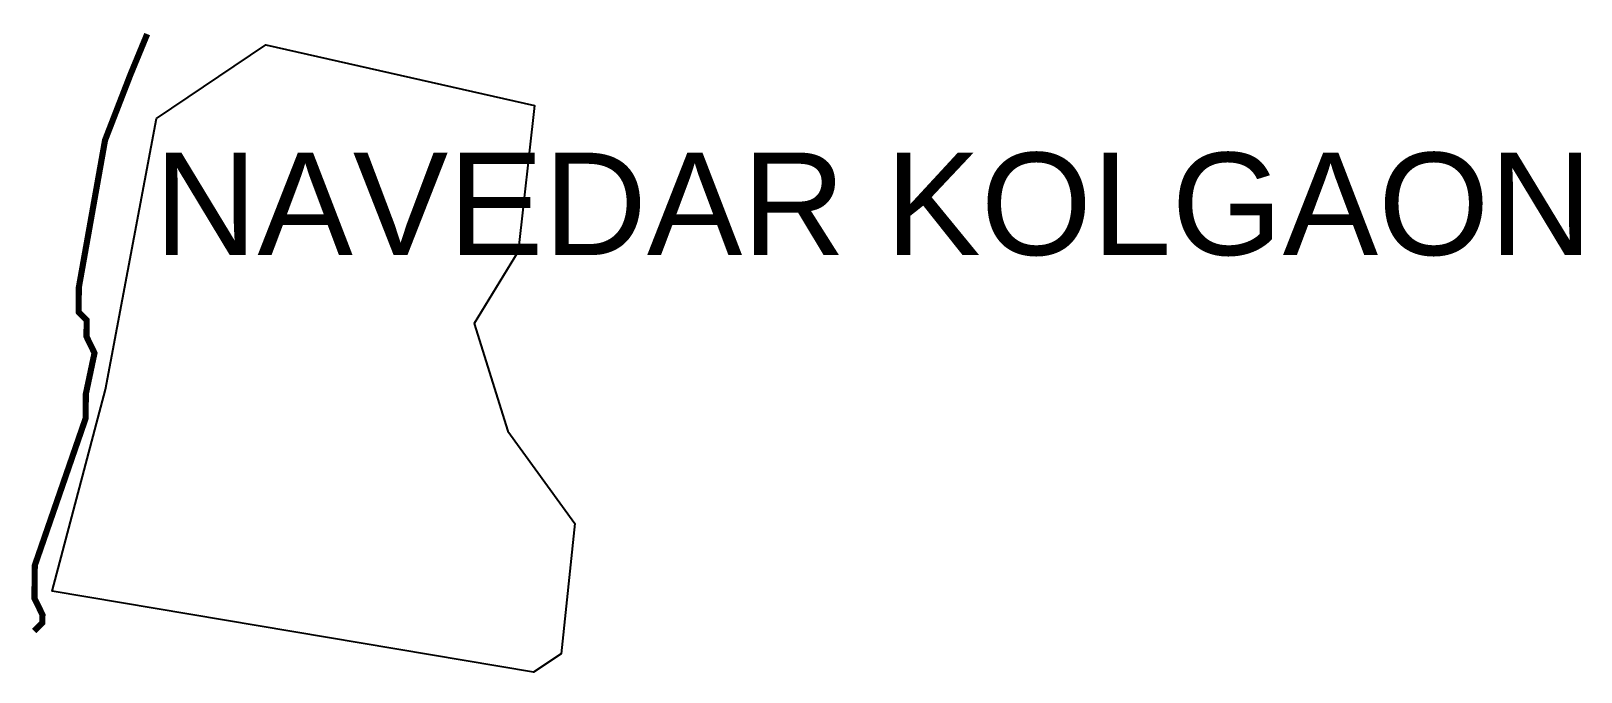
# Model space of a CAD drawing. Header units: metres. Extents: x 274928 to 275685, y 2079321 to 2079634.
import ezdxf

# ---------------------------------------------------------------- set-up
doc = ezdxf.new("R2010")
doc.units = ezdxf.units.M
for name, color, linetype in [('HIGH TIDE LINE', 6, 'Continuous'), ('village', 3, 'Continuous'), ('VILLAGE NAME', 250, 'Continuous')]:
    doc.layers.add(name, color=color, linetype=linetype)
doc.styles.get("Standard").update_dxf_attribs({"font": 'simplex.shx'})

msp = doc.modelspace()

# ---------------------------------------------------------------- linework, layer by layer
at = {"layer": 'HIGH TIDE LINE', "lineweight": 0}
msp.add_lwpolyline([(274929.66, 2079340.72, 3, 3, 0), (274933.71, 2079344.67, 3, 3, 0), (274933.75, 2079348.67, 3, 3, 0), (274929.84, 2079356.72, 3, 3, 0), (274929.89, 2079360.72, 3, 3, 0), (274929.93, 2079364.72, 3, 3, 0), (274929.97, 2079368.72, 3, 3, 0), (274930.02, 2079372.72, 3, 3, 0), (274954.82, 2079444.46, 3, 3, 0), (274954.95, 2079456.46, 3, 3, 0), (274959.17, 2079476.42, 3, 3, 0), (274955.26, 2079484.47, 3, 3, 0), (274955.35, 2079492.47, 3, 3, 0), (274951.4, 2079496.51, 3, 3, 0), (274951.53, 2079508.52, 3, 3, 0), (274955.8, 2079532.47, 3, 3, 0), (274960.06, 2079556.43, 3, 3, 0), (274964.33, 2079580.39, 3, 3, 0), (274976.68, 2079612.26, 3, 3, 0), (274984.9, 2079632.18, 3, 3, 0)], format="xyseb", dxfattribs=at)
at = {"layer": 'village', "color": 3}
msp.add_polyline3d([(275161.06, 2079438.34, 0), (275193.81, 2079393.21, 0), (275187.12, 2079329.57, 0), (275173.48, 2079320.68, 0), (274938.58, 2079360.1, 0), (274964.51, 2079458.6, 0), (274989.49, 2079590.92, 0), (275042.91, 2079626.99, 0), (275174.07, 2079597.3, 0), (275166.07, 2079526, 0), (275144.65, 2079490.83, 0)], close=True, dxfattribs=at)

# ---------------------------------------------------------------- texts
at = {"layer": 'VILLAGE NAME', "insert": (274988.31, 2079574.27), "char_height": 50, "attachment_point": 1}
msp.add_mtext_dynamic_manual_height_columns('{\\fArial|b0|i0|c0|p34;NAVEDAR KOLGAON}', width=726.9295, gutter_width=543.74, heights=[0], dxfattribs=at)

doc.saveas('drawing.dxf')
